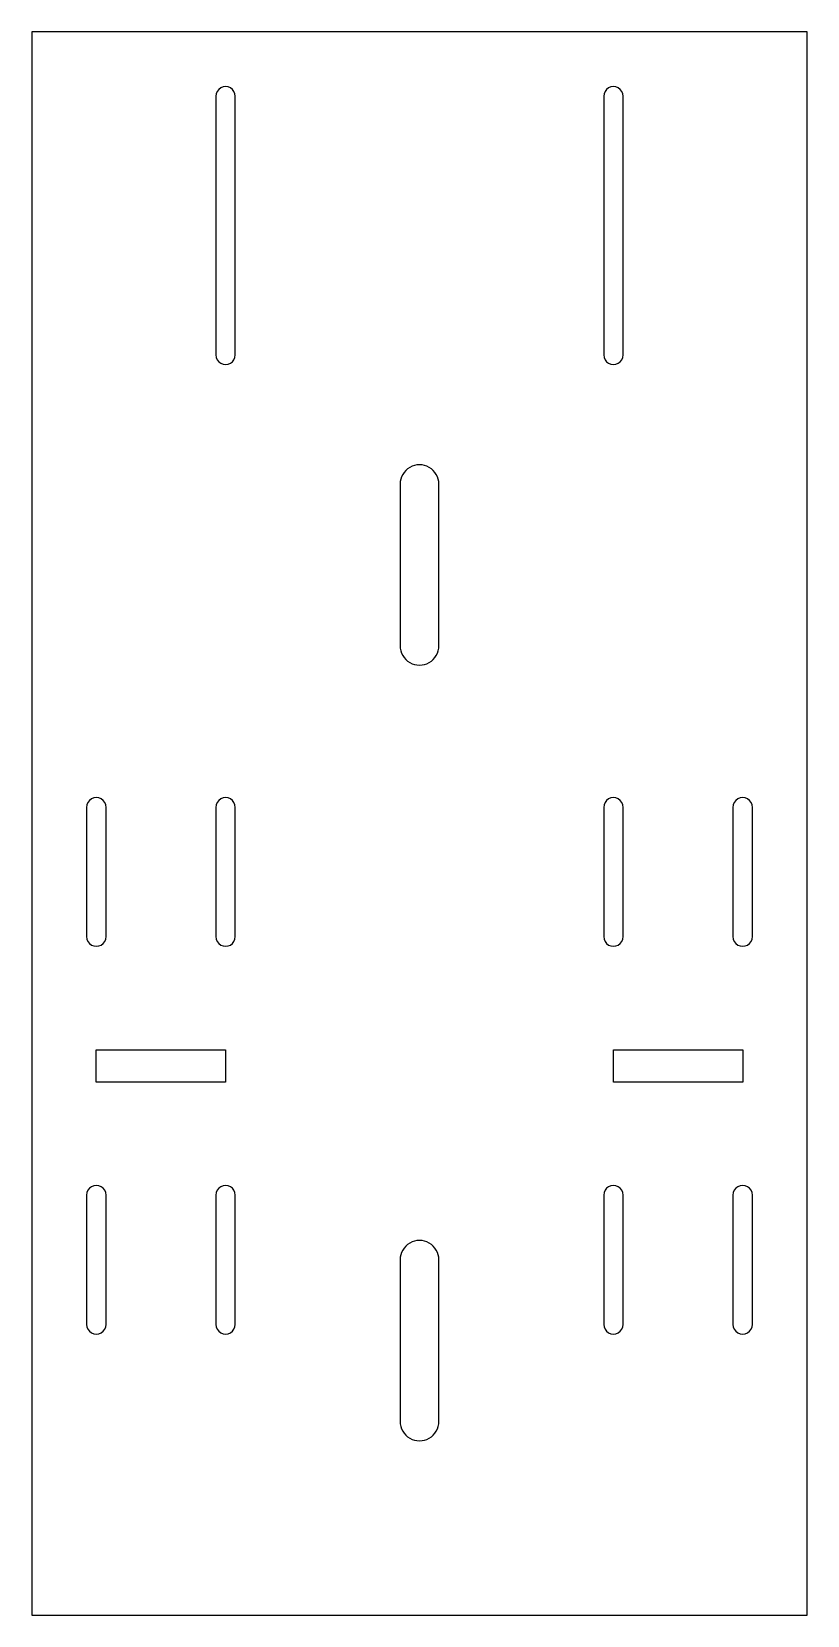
# Model space of a CAD drawing. Extents: x 6 to 126, y 5 to 250.
import ezdxf

# ---------------------------------------------------------------- set-up
doc = ezdxf.new("R2010")
doc.units = 0
doc.layers.add('Calque_1', color=7, linetype='CONTINUOUS')

msp = doc.modelspace()

# ---------------------------------------------------------------- linework, layer by layer
at = {"layer": 'Calque_1', "color": 7}
for p, q in [((125.767858, 250.255948), (5.76786, 250.255948)), ((5.76786, 250.255948), (5.76786, 5.25595)), ((125.767858, 5.25595), (125.767858, 250.255948)), ((34.267859, 240.255948), (34.267859, 200.255948)), ((37.267859, 200.255948), (37.267859, 240.255948)), ((94.267859, 240.255948), (94.267859, 200.255948)), ((97.267859, 200.255948), (97.267859, 240.255948)), ((62.767859, 180.255948), (62.767859, 155.255949)), ((68.767859, 155.255949), (68.767859, 180.255948)), ((17.267859, 110.255949), (17.267859, 130.255949)), ((34.267859, 130.255949), (34.267859, 110.255949)), ((37.267859, 110.255949), (37.267859, 130.255949)), ((94.267859, 130.255949), (94.267859, 110.255949)), ((97.267859, 110.255949), (97.267859, 130.255949)), ((117.267858, 110.255949), (117.267858, 130.255949)), ((15.76786, 92.755949), (35.767859, 92.755949)), ((15.76786, 87.755949), (15.76786, 92.755949)), ((35.767859, 92.755949), (35.767859, 87.755949)), ((95.767859, 92.755949), (115.767859, 92.755949)), ((95.767859, 87.755949), (95.767859, 92.755949)), ((115.767859, 92.755949), (115.767859, 87.755949)), ((35.767859, 87.755949), (15.76786, 87.755949)), ((115.767859, 87.755949), (95.767859, 87.755949)), ((17.267859, 50.25595), (17.267859, 70.255949)), ((34.267859, 70.255949), (34.267859, 50.25595)), ((37.267859, 50.25595), (37.267859, 70.255949)), ((94.267859, 70.255949), (94.267859, 50.25595)), ((97.267859, 50.25595), (97.267859, 70.255949)), ((117.267858, 50.25595), (117.267858, 70.255949)), ((62.767859, 60.255949), (62.767859, 35.25595)), ((68.767859, 35.25595), (68.767859, 60.255949)), ((5.76786, 5.25595), (125.767858, 5.25595))]:
    msp.add_line(p, q, dxfattribs=at)
for points in [[(35.017859, 241.554986), (34.553758, 241.287037), (34.267859, 240.791846), (34.267859, 240.255948)], [(36.517859, 241.554986), (36.053758, 241.822935), (35.481961, 241.822935), (35.017859, 241.554986)], [(37.267859, 240.255948), (37.267859, 240.791846), (36.981961, 241.287037), (36.517859, 241.554986)], [(95.017859, 241.554986), (94.553757, 241.287037), (94.267859, 240.791846), (94.267859, 240.255948)], [(96.517859, 241.554986), (96.053757, 241.822935), (95.48196, 241.822935), (95.017859, 241.554986)], [(97.267859, 240.255948), (97.267859, 240.791846), (96.98196, 241.287037), (96.517859, 241.554986)], [(34.267859, 200.255948), (34.267859, 199.72005), (34.553758, 199.224859), (35.017859, 198.95691)], [(35.017859, 198.95691), (35.481961, 198.688961), (36.053758, 198.688961), (36.517859, 198.95691)], [(36.517859, 198.95691), (36.981961, 199.224859), (37.267859, 199.72005), (37.267859, 200.255948)], [(94.267859, 200.255948), (94.267859, 199.72005), (94.553757, 199.224859), (95.017859, 198.95691)], [(95.017859, 198.95691), (95.48196, 198.688961), (96.053757, 198.688961), (96.517859, 198.95691)], [(96.517859, 198.95691), (96.98196, 199.224859), (97.267859, 199.72005), (97.267859, 200.255948)], [(64.267859, 182.854024), (63.339656, 182.318126), (62.767859, 181.327745), (62.767859, 180.255948)], [(67.267859, 182.854024), (66.339656, 183.389923), (65.196062, 183.389923), (64.267859, 182.854024)], [(68.767859, 180.255948), (68.767859, 181.327745), (68.196062, 182.318126), (67.267859, 182.854024)], [(62.767859, 155.255949), (62.767859, 154.184152), (63.339656, 153.193771), (64.267859, 152.657872)], [(67.267859, 152.657872), (68.196062, 153.193771), (68.767859, 154.184152), (68.767859, 155.255949)], [(64.267859, 152.657872), (65.196062, 152.121974), (66.339656, 152.121974), (67.267859, 152.657872)], [(15.01786, 131.554987), (14.553758, 131.287038), (14.26786, 130.791847), (14.26786, 130.255949)], [(14.26786, 130.255949), (14.26786, 130.255949), (14.26786, 110.255949), (14.26786, 110.255949)], [(16.517859, 131.554987), (16.053758, 131.822936), (15.481961, 131.822936), (15.01786, 131.554987)], [(17.267859, 130.255949), (17.267859, 130.791847), (16.981961, 131.287038), (16.517859, 131.554987)], [(35.017859, 131.554987), (34.553758, 131.287038), (34.267859, 130.791847), (34.267859, 130.255949)], [(36.517859, 131.554987), (36.053758, 131.822936), (35.481961, 131.822936), (35.017859, 131.554987)], [(37.267859, 130.255949), (37.267859, 130.791847), (36.981961, 131.287038), (36.517859, 131.554987)], [(95.017859, 131.554987), (94.553757, 131.287038), (94.267859, 130.791847), (94.267859, 130.255949)], [(96.517859, 131.554987), (96.053757, 131.822936), (95.48196, 131.822936), (95.017859, 131.554987)], [(97.267859, 130.255949), (97.267859, 130.791847), (96.98196, 131.287038), (96.517859, 131.554987)], [(115.017859, 131.554987), (114.553757, 131.287038), (114.267859, 130.791847), (114.267859, 130.255949)], [(114.267859, 130.255949), (114.267859, 130.255949), (114.267859, 110.255949), (114.267859, 110.255949)], [(116.517858, 131.554987), (116.053757, 131.822936), (115.48196, 131.822936), (115.017859, 131.554987)], [(117.267858, 130.255949), (117.267858, 130.791847), (116.98196, 131.287038), (116.517858, 131.554987)], [(14.26786, 110.255949), (14.26786, 109.720051), (14.553758, 109.22486), (15.01786, 108.956911)], [(16.517859, 108.956911), (16.981961, 109.22486), (17.267859, 109.720051), (17.267859, 110.255949)], [(34.267859, 110.255949), (34.267859, 109.720051), (34.553758, 109.22486), (35.017859, 108.956911)], [(36.517859, 108.956911), (36.981961, 109.22486), (37.267859, 109.720051), (37.267859, 110.255949)], [(94.267859, 110.255949), (94.267859, 109.720051), (94.553757, 109.22486), (95.017859, 108.956911)], [(96.517859, 108.956911), (96.98196, 109.22486), (97.267859, 109.720051), (97.267859, 110.255949)], [(114.267859, 110.255949), (114.267859, 109.720051), (114.553757, 109.22486), (115.017859, 108.956911)], [(116.517858, 108.956911), (116.98196, 109.22486), (117.267858, 109.720051), (117.267858, 110.255949)], [(15.01786, 108.956911), (15.481961, 108.688962), (16.053758, 108.688962), (16.517859, 108.956911)], [(35.017859, 108.956911), (35.481961, 108.688962), (36.053758, 108.688962), (36.517859, 108.956911)], [(95.017859, 108.956911), (95.48196, 108.688962), (96.053757, 108.688962), (96.517859, 108.956911)], [(115.017859, 108.956911), (115.48196, 108.688962), (116.053757, 108.688962), (116.517858, 108.956911)], [(15.01786, 71.554987), (14.553758, 71.287038), (14.26786, 70.791848), (14.26786, 70.255949)], [(16.517859, 71.554987), (16.053758, 71.822937), (15.481961, 71.822937), (15.01786, 71.554987)], [(17.267859, 70.255949), (17.267859, 70.791848), (16.981961, 71.287038), (16.517859, 71.554987)], [(35.017859, 71.554987), (34.553758, 71.287038), (34.267859, 70.791848), (34.267859, 70.255949)], [(36.517859, 71.554987), (36.053758, 71.822937), (35.481961, 71.822937), (35.017859, 71.554987)], [(37.267859, 70.255949), (37.267859, 70.791848), (36.981961, 71.287038), (36.517859, 71.554987)], [(95.017859, 71.554987), (94.553757, 71.287038), (94.267859, 70.791848), (94.267859, 70.255949)], [(96.517859, 71.554987), (96.053757, 71.822937), (95.48196, 71.822937), (95.017859, 71.554987)], [(97.267859, 70.255949), (97.267859, 70.791848), (96.98196, 71.287038), (96.517859, 71.554987)], [(115.017859, 71.554987), (114.553757, 71.287038), (114.267859, 70.791848), (114.267859, 70.255949)], [(116.517858, 71.554987), (116.053757, 71.822937), (115.48196, 71.822937), (115.017859, 71.554987)], [(117.267858, 70.255949), (117.267858, 70.791848), (116.98196, 71.287038), (116.517858, 71.554987)], [(14.26786, 70.255949), (14.26786, 70.255949), (14.26786, 50.25595), (14.26786, 50.25595)], [(114.267859, 70.255949), (114.267859, 70.255949), (114.267859, 50.25595), (114.267859, 50.25595)], [(64.267859, 62.854026), (63.339656, 62.318127), (62.767859, 61.327746), (62.767859, 60.255949)], [(67.267859, 62.854026), (66.339656, 63.389924), (65.196062, 63.389924), (64.267859, 62.854026)], [(68.767859, 60.255949), (68.767859, 61.327746), (68.196062, 62.318127), (67.267859, 62.854026)], [(14.26786, 50.25595), (14.26786, 49.720051), (14.553758, 49.224861), (15.01786, 48.956911)], [(16.517859, 48.956911), (16.981961, 49.224861), (17.267859, 49.720051), (17.267859, 50.25595)], [(34.267859, 50.25595), (34.267859, 49.720051), (34.553758, 49.224861), (35.017859, 48.956911)], [(36.517859, 48.956911), (36.981961, 49.224861), (37.267859, 49.720051), (37.267859, 50.25595)], [(94.267859, 50.25595), (94.267859, 49.720051), (94.553757, 49.224861), (95.017859, 48.956911)], [(96.517859, 48.956911), (96.98196, 49.224861), (97.267859, 49.720051), (97.267859, 50.25595)], [(114.267859, 50.25595), (114.267859, 49.720051), (114.553757, 49.224861), (115.017859, 48.956911)], [(116.517858, 48.956911), (116.98196, 49.224861), (117.267858, 49.720051), (117.267858, 50.25595)], [(15.01786, 48.956911), (15.481961, 48.688962), (16.053758, 48.688962), (16.517859, 48.956911)], [(35.017859, 48.956911), (35.481961, 48.688962), (36.053758, 48.688962), (36.517859, 48.956911)], [(95.017859, 48.956911), (95.48196, 48.688962), (96.053757, 48.688962), (96.517859, 48.956911)], [(115.017859, 48.956911), (115.48196, 48.688962), (116.053757, 48.688962), (116.517858, 48.956911)], [(62.767859, 35.25595), (62.767859, 34.184153), (63.339656, 33.193772), (64.267859, 32.657874)], [(67.267859, 32.657874), (68.196062, 33.193772), (68.767859, 34.184153), (68.767859, 35.25595)], [(64.267859, 32.657874), (65.196062, 32.121975), (66.339656, 32.121975), (67.267859, 32.657874)]]:
    msp.add_open_spline(points, degree=3, dxfattribs=at)

doc.saveas('drawing.dxf')
